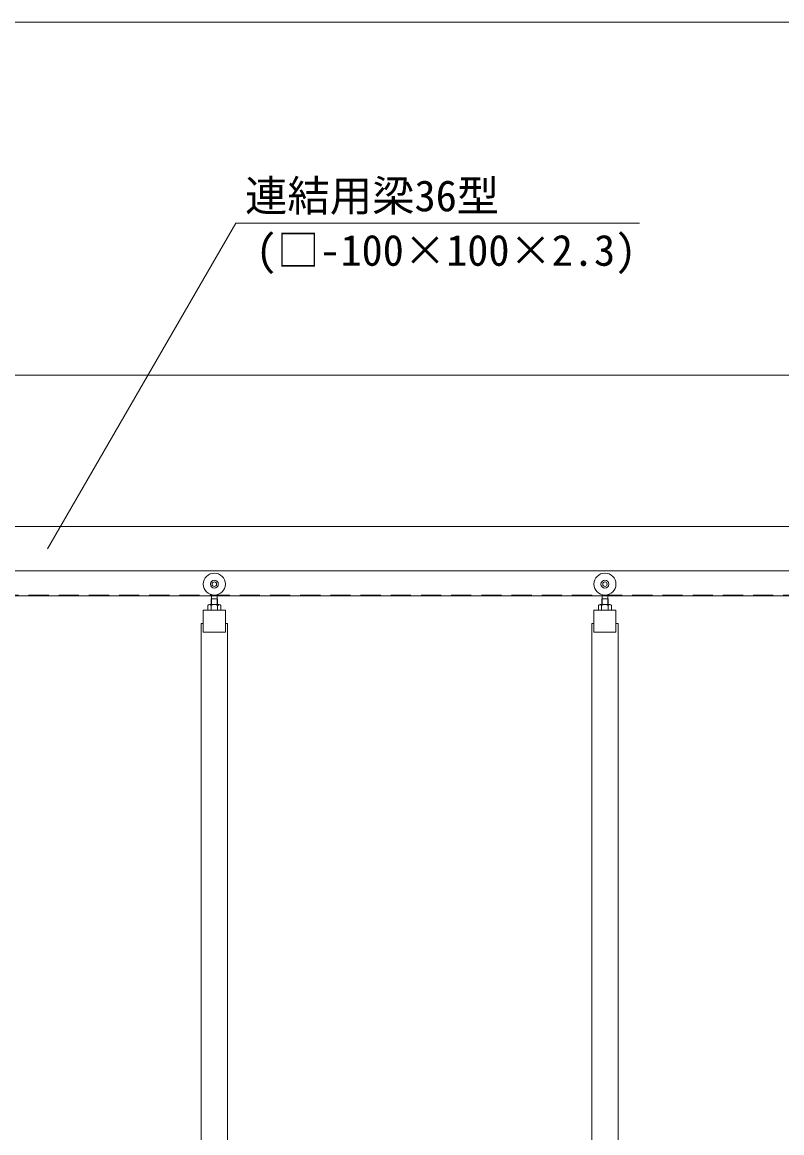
# Model space of a CAD drawing. Units: millimetres, scale not verified. Extents: x -6980 to 13145, y -14438 to 14438.
# Drawn here: x 1084 to 2805, y 6851 to 9368 of the extents above; entities that cross this region are included whole.
import ezdxf
from ezdxf.enums import TextEntityAlignment as Align

# ---------------------------------------------------------------- set-up
doc = ezdxf.new("R2010")
doc.units = ezdxf.units.MM
doc.header["$LTSCALE"] = 38
doc.linetypes.add('DASHED1', pattern=[1.8, 1.2, -0.6])
for name, color, linetype, lineweight in [('0-6_ﾎﾞﾙﾄ類', 2, 'Continuous', 18), ('0-B_寸法', 3, 'Continuous', 18), ('0-F_中央走行棒', 7, 'Continuous', 18), ('1-3_吊車', 4, 'DASHED1', 9), ('1-7_文字', 7, 'Continuous', 18), ('1-9_連結用梁36', 7, 'Continuous', 18)]:
    doc.layers.add(name, color=color, linetype=linetype, lineweight=lineweight)
doc.styles.add('ＭＳ ゴシック', font='')
doc.styles.get('ＭＳ ゴシック').set_extended_font_data('MS Gothic')

msp = doc.modelspace()

# ---------------------------------------------------------------- linework, layer by layer
at = {"layer": '0-6_ﾎﾞﾙﾄ類'}
for p, q in [((1530.93, 8048.05), (1508.67, 8048.05)), ((1512.3, 8048.05), (1508.67, 8048.05)), ((1512.3, 8046.05), (1512.3, 8035.05)), ((1530.93, 8048.05), (1527.3, 8048.05)), ((1527.3, 8046.05), (1527.3, 8035.05)), ((2415.93, 8048.05), (2393.68, 8048.05)), ((2397.3, 8048.05), (2393.68, 8048.05)), ((2397.3, 8046.05), (2397.3, 8035.05)), ((2415.93, 8048.05), (2412.3, 8048.05)), ((2412.3, 8046.05), (2412.3, 8035.05))]:
    msp.add_line(p, q, dxfattribs=at)
for points in [[(1505.05, 8046.05), (1505.05, 8035.05), (1534.55, 8035.05), (1534.55, 8046.05)], [(2390.05, 8046.05), (2390.05, 8035.05), (2419.55, 8035.05), (2419.55, 8046.05)]]:
    msp.add_lwpolyline(points, dxfattribs=at)
for centre, radius, start, end in [((1508.67, 8043.78), 4.28, 32.227, 147.773), ((1519.8, 8033), 15.05, 60.137, 119.863), ((1530.93, 8043.78), 4.28, 32.227, 147.773), ((2393.68, 8043.78), 4.28, 32.227, 147.773), ((2404.8, 8033), 15.05, 60.137, 119.863), ((2415.93, 8043.78), 4.28, 32.227, 147.773)]:
    msp.add_arc(centre, radius, start, end, dxfattribs=at)
at = {"layer": '0-B_寸法'}
for p, q in [((-3825.2, 9367.5), (3264.8, 9367.5)), ((-279.2, 8567.5), (4220.8, 8567.5))]:
    msp.add_line(p, q, dxfattribs=at)
at = {"layer": '0-F_中央走行棒'}
for points in [[(1544.8, 7985.05), (1494.8, 7985.05), (1494.8, 8035.05), (1544.8, 8035.05)], [(2429.8, 7985.05), (2379.8, 7985.05), (2379.8, 8035.05), (2429.8, 8035.05)]]:
    msp.add_lwpolyline(points, close=True, dxfattribs=at)
for points in [[(1489.8, 6673.05), (1489.8, 8005.05), (1494.8, 8005.05)], [(1544.8, 8005.05), (1549.8, 8005.05), (1549.8, 6673.05)], [(2374.8, 6673.05), (2374.8, 8005.05), (2379.8, 8005.05)], [(2429.8, 8005.05), (2434.8, 8005.05), (2434.8, 6673.05)]]:
    msp.add_lwpolyline(points, dxfattribs=at)
at = {"layer": '1-3_吊車', "color": 7, "linetype": 'Continuous', "lineweight": 18}
for p, q in [((1513.1, 8048.05), (1513.1, 8061.1)), ((1513.55, 8061.1), (1513.55, 8069.9)), ((1526.05, 8061.1), (1526.05, 8069.9)), ((1526.5, 8048.05), (1526.5, 8061.1)), ((2398.1, 8048.05), (2398.1, 8061.1)), ((2398.55, 8061.1), (2398.55, 8069.9)), ((2411.05, 8061.1), (2411.05, 8069.9)), ((2411.5, 8048.05), (2411.5, 8061.1)), ((1511.85, 8048.05), (1511.85, 8048.1)), ((1527.72, 8048.05), (1527.72, 8048.1)), ((2396.85, 8048.05), (2396.85, 8048.1)), ((2412.72, 8048.05), (2412.72, 8048.1))]:
    msp.add_line(p, q, dxfattribs=at)
for points in [[(1511.85, 8048.1), (1512.8, 8048.1), (1512.8, 8061.1), (1519.8, 8061.1)], [(1527.72, 8048.1), (1526.8, 8048.1), (1526.8, 8061.1), (1519.8, 8061.1)], [(2396.85, 8048.1), (2397.8, 8048.1), (2397.8, 8061.1), (2404.8, 8061.1)], [(2412.72, 8048.1), (2411.8, 8048.1), (2411.8, 8061.1), (2404.8, 8061.1)]]:
    msp.add_lwpolyline(points, dxfattribs=at)
for centre, radius in [((1519.8, 8094.1), 25), ((2404.8, 8094.1), 25), ((1519.8, 8094.1), 9), ((1519.8, 8094.1), 5), ((2404.8, 8094.1), 9), ((2404.8, 8094.1), 5)]:
    msp.add_circle(centre, radius, dxfattribs=at)
at = {"layer": '1-7_文字'}
for p, q in [((1142.08, 8174.5), (1568.15, 8912.5)), ((1568.15, 8912.5), (1593.1, 8912.5)), ((1593.1, 8912.5), (2483, 8912.5))]:
    msp.add_line(p, q, dxfattribs=at)
at = {"layer": '1-9_連結用梁36', "color": 4, "linetype": 'DASHED1', "lineweight": 9}
msp.add_line((3264.8, 8069.1), (-280.2, 8069.1), dxfattribs=at)
at = {"layer": '1-9_連結用梁36'}
for points in [[(-274.2, 8224.5), (-274.2, 8124.5), (3019.8, 8124.5)], [(3419.8, 8124.5), (3419.8, 8224.5), (-259.9, 8224.5)], [(3019.8, 8124.5), (-280.2, 8124.5), (-280.2, 8067.5), (3076.8, 8067.5)]]:
    msp.add_lwpolyline(points, dxfattribs=at)

# ---------------------------------------------------------------- texts
at = {"layer": '1-7_文字', "style": 'ＭＳ ゴシック'}
for s, p in [('連結用梁36型     \u3000\u3000', (1589.4, 8917.9)), ('(□-100×100×2.3)', (1613.75, 8794.43))]:
    msp.add_text(s, height=70.38, dxfattribs=at).set_placement(p, align=Align.BOTTOM_LEFT)

doc.saveas('drawing.dxf')
